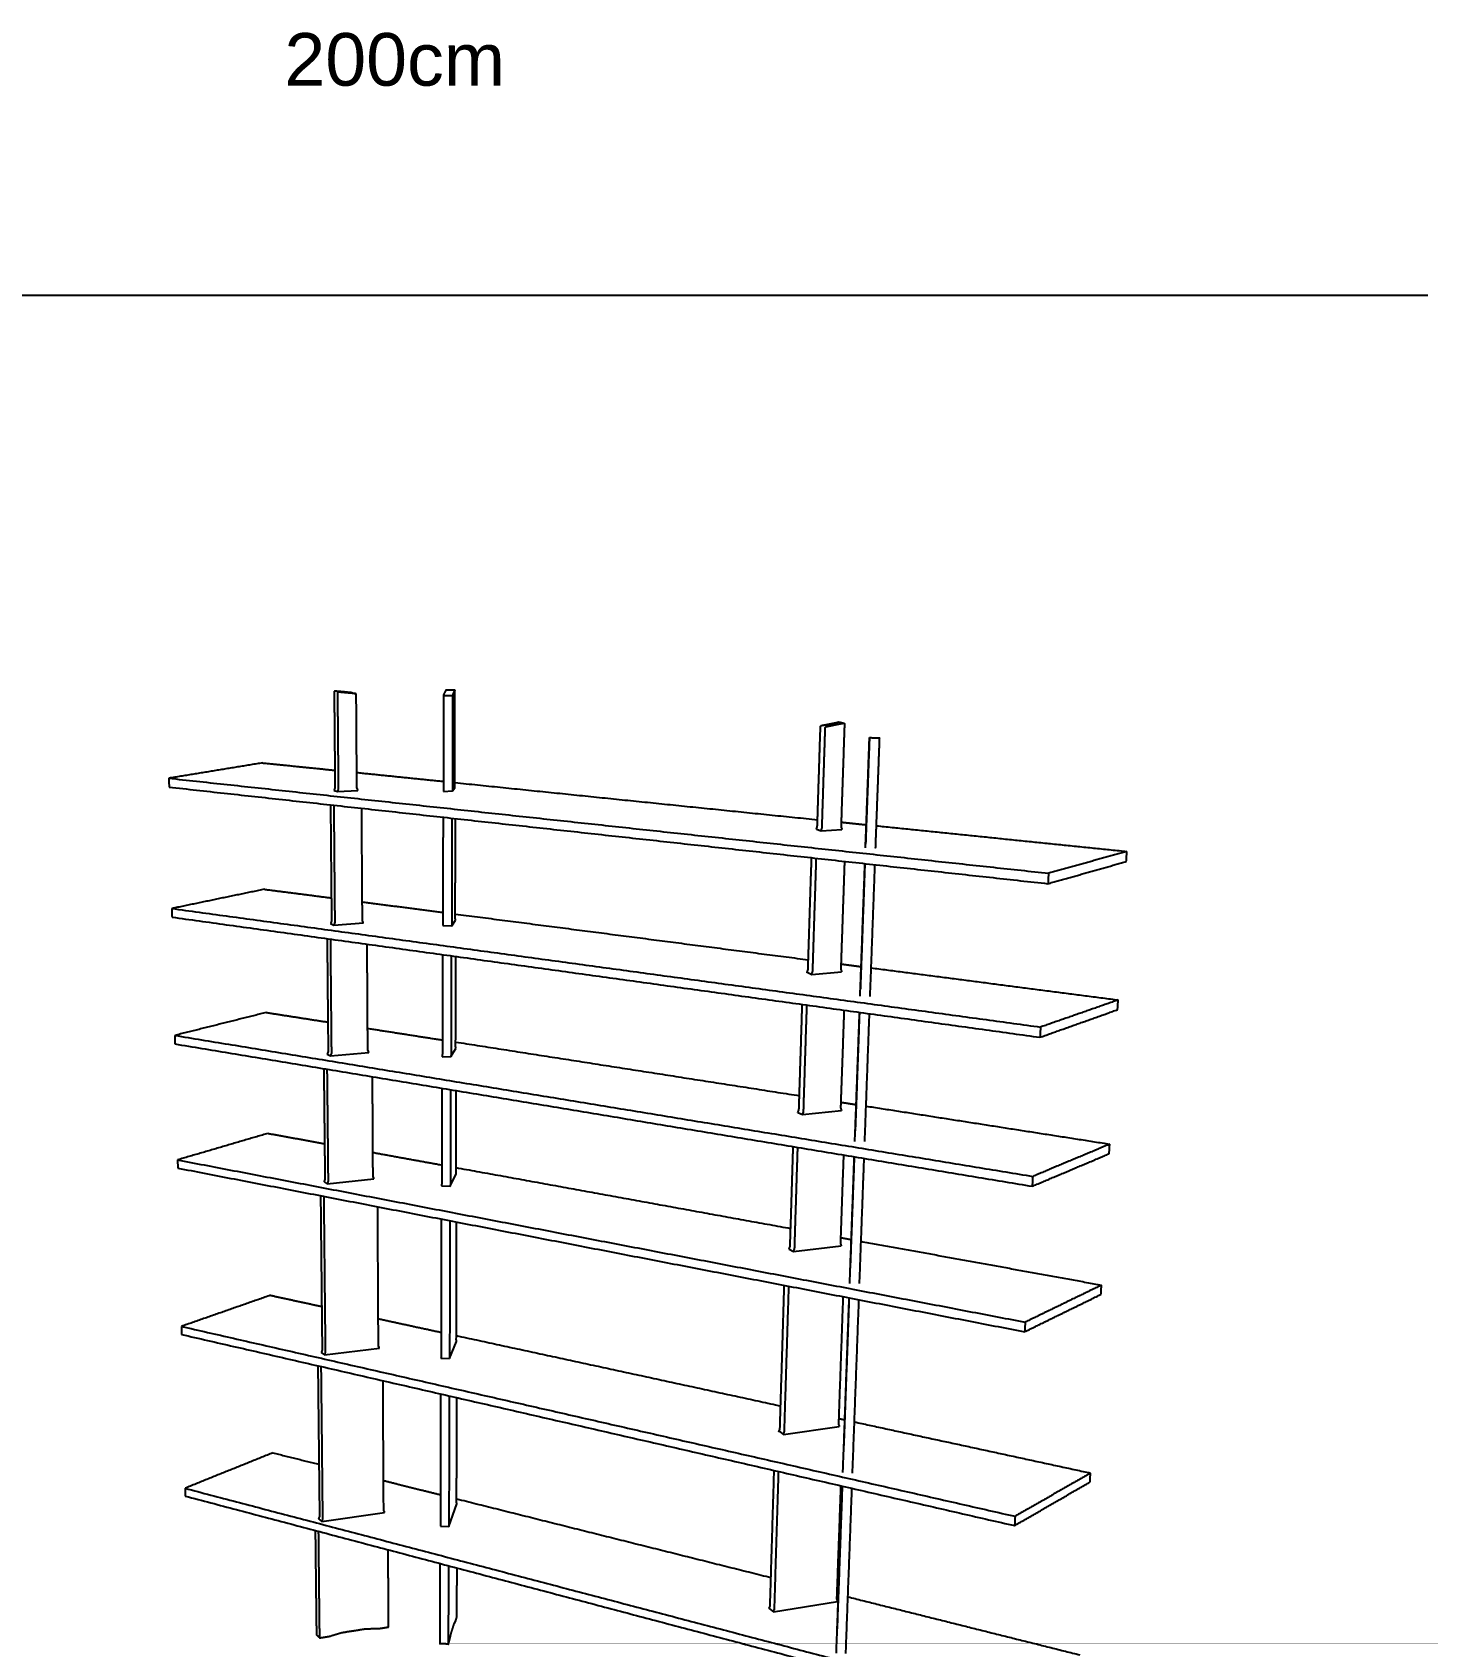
# Model space of a CAD drawing. Header units: millimetres. Extents: x -8049 to 6579, y -3942 to 2675.
# Drawn here: x -3274 to -1418, y -2769 to -622 of the extents above; entities that cross this region are included whole.
import ezdxf

# ---------------------------------------------------------------- set-up
doc = ezdxf.new("R2010")
doc.units = ezdxf.units.MM
doc.header["$MEASUREMENT"] = 0
doc.layers.add('Layer 02', color=1, linetype='Continuous', true_color=0xff0000)

msp = doc.modelspace()

# ---------------------------------------------------------------- linework, layer by layer
at = {"layer": 'Layer 02'}
for points in [[(-7586.1, -971.4), (-1417.9, -971.4)], [(-2726.9, -1503.7), (-2714.9, -1503.9)], [(-2872.6, -1629.9), (-2868.2, -1631.5), (-2841, -1629.9)], [(-2727.1, -1631.4), (-2715.2, -1630.7), (-2711.8, -1626.7)], [(-2231.1, -1681.6), (-2224.9, -1683.9), (-2197.2, -1682)], [(-2728, -1809.8), (-2716.2, -1810), (-2711.3, -1802.7)], [(-2877.2, -1807.2), (-2872.9, -1809.1), (-2833.7, -1806.2)], [(-2243.3, -1871.6), (-2237.3, -1874.7), (-2197.5, -1871.3)], [(-2728.8, -1984.6), (-2717.1, -1984.1), (-2710.8, -1973.4)], [(-2881.6, -1980.8), (-2877.4, -1983), (-2826.5, -1978.5)], [(-2255.6, -2058.5), (-2249.5, -2061.1), (-2197.8, -2055.9)], [(-2886, -2150.6), (-2881.8, -2153.3), (-2819.6, -2146.8)], [(-2729.6, -2156.1), (-2718, -2156.4), (-2710.3, -2140)], [(-2267.3, -2240.3), (-2261.3, -2243.3), (-2198.1, -2235.8)], [(-2889.6, -2377.9), (-2885.5, -2381)], [(-2885.5, -2381), (-2812.4, -2372)], [(-2719, -2385.8), (-2709.9, -2362.9)], [(-2730.4, -2385.4), (-2719, -2385.8)], [(-2280.6, -2482.2), (-2274.9, -2486.6), (-2200.6, -2476.1)], [(-2893.2, -2598.8), (-2889.1, -2602.3), (-2805.5, -2590.3)], [(-2731.2, -2608.6), (-2720, -2609.1), (-2709.5, -2578.8)], [(-2293.9, -2718.4), (-2288.1, -2722.5), (-2203.1, -2708.7)]]:
    msp.add_lwpolyline(points, dxfattribs=at)
for points, weights, knots in [([(-2871.1, -1498, -11.6), (-2871.7, -1497.9, -11.6), (-2872.1, -1498.3, -11.6), (-2872.5, -1498.8, -11.6), (-2872.5, -1499.4, -11.6)], [6866.27439521, 6253.94337423, 6865.82293597, 6344.3597411, 6865.82293597], [-7021.329761, -7021.329761, -7021.329761, -7019.628123, -7019.628123, -7018.158909, -7018.158909, -7018.158909]), ([(-2866.7, -1499.2, -11.6), (-2867.3, -1499.1, -11.6), (-2867.7, -1499.6, -11.6), (-2868.1, -1500, -11.6), (-2868.1, -1500.6, -11.6)], [6850.44963509, 6239.5290783, 6849.99817585, 6330.2387519, 6849.99817585], [-7021.329761, -7021.329761, -7021.329761, -7019.628123, -7019.628123, -7018.155535, -7018.155535, -7018.155535]), ([(-2711.8, -1497.6, -11.6), (-2711.8, -1497, -11.6), (-2711.8, -1496.7, -11.6), (-2711.9, -1496.3, -11.6), (-2711.9, -1496.5, -11.6)], [6887.89115991, 6273.72927506, 6886.80259156, 6272.23158657, 6885.16276151], [-3122.036378, -3122.036378, -3122.036378, -3120.33474, -3120.33474, -3118.633102, -3118.633102, -3118.633102]), ([(-2195.1, -1540.5, -11.6), (-2194.5, -1540.4, -11.6), (-2194.1, -1540.8, -11.6), (-2193.6, -1541.2, -11.6), (-2193.7, -1541.8, -11.6)], [1, 0.877903387247, 1, 0.910931500352, 1.00010961571], [0, 0, 0, 1.37577, 1.37577, 3.077408, 3.077408, 3.077408]), ([(-2160.5, -1561.5, -11.6), (-2160.4, -1560.9, -11.6), (-2160.4, -1560.3, -11.6), (-2160.4, -1560.1, -11.6), (-2160.4, -1559.8, -11.6)], [6156.49982056, 5607.52699933, 6156.70411732, 6156.52526061, 6156.70411732], [-3122.036378, -3122.036378, -3122.036378, -3120.33474, -3120.33474, -3119.686092, -3119.686092, -3119.686092]), ([(-2146.9, -1561.7, -11.6), (-2146.9, -1561.1, -11.6), (-2146.9, -1560.5, -11.6), (-2146.8, -1560.3, -11.6), (-2146.8, -1560, -11.6)], [1, 0.999996994623, 1, 0.99986069623, 1], [0, 0, 0, 1.530257, 1.530257, 2.179082, 2.179082, 2.179082])]:
    msp.add_rational_spline(points, weights, degree=2, knots=knots, dxfattribs=at)
for points in [[(-2872.5, -1499.4, -11.6), (-2872, -1562.7, -11.6), (-2871.4, -1626, -11.6)], [(-2848.7, -1500.1, -11.6), (-2859.9, -1499, -11.6), (-2871.1, -1498, -11.6)], [(-2868.1, -1500.6, -11.6), (-2867.6, -1564.1, -11.6), (-2867, -1627.5, -11.6)], [(-2844.2, -1501.3, -11.6), (-2855.5, -1500.3, -11.6), (-2866.7, -1499.2, -11.6)], [(-2848.5, -1500.1, -11.6), (-2846.3, -1500.8, -11.6), (-2844.1, -1501.4, -11.6)], [(-2842.3, -1626.1, -11.6), (-2842.7, -1564.4, -11.6), (-2843.1, -1502.6, -11.6)], [(-2723.9, -1496.3, -11.6), (-2725.3, -1499.3, -11.6), (-2726.8, -1502.2, -11.6)], [(-2723.9, -1496.3, -11.6), (-2717.9, -1496.4, -11.6), (-2711.9, -1496.4, -11.6)], [(-2711.9, -1496.5, -11.6), (-2713.3, -1499.4, -11.6), (-2714.7, -1502.4, -11.6)], [(-2711.9, -1623.9, -11.6), (-2711.9, -1560.8, -11.6), (-2711.8, -1497.6, -11.6)], [(-2726.9, -1503.7, -11.6), (-2726.9, -1565.5, -11.6), (-2726.9, -1627.3, -11.6)], [(-2714.9, -1503.9, -11.6), (-2715, -1565.7, -11.6), (-2715, -1627.5, -11.6)], [(-2229.8, -1677.9, -11.6), (-2227.7, -1611.6, -11.6), (-2225.6, -1545.2, -11.6)], [(-2224.4, -1543.7, -11.6), (-2213, -1541.4, -11.6), (-2201.5, -1539, -11.6)], [(-2218, -1545.2, -11.6), (-2206.5, -1542.8, -11.6), (-2195.1, -1540.5, -11.6)], [(-2201, -1539, -11.6), (-2197.8, -1539.7, -11.6), (-2194.7, -1540.5, -11.6)], [(-2193.7, -1541.8, -11.6), (-2196, -1609.9, -11.6), (-2198.3, -1678, -11.6)], [(-2223.5, -1679.7, -11.6), (-2221.4, -1613.2, -11.6), (-2219.2, -1546.7, -11.6)], [(-2165.6, -1702.1, -11.6), (-2163, -1631.8, -11.6), (-2160.5, -1561.5, -11.6)], [(-2160.5, -1561.4, -11.6), (-2163, -1629.5, -11.6), (-2165.5, -1697.6, -11.6)], [(-2160.4, -1559.8, -11.6), (-2160.4, -1560, -11.6), (-2160.5, -1560.1, -11.6)], [(-2160.4, -1559.8, -11.6), (-2153.6, -1559.9, -11.6), (-2146.8, -1560, -11.6)], [(-2152.1, -1702.3, -11.6), (-2149.5, -1632, -11.6), (-2146.9, -1561.7, -11.6)], [(-2967.8, -1593.4, -11.6), (-3030.1, -1603.6, -11.6), (-3092.4, -1613.8, -11.6)], [(-2967.8, -1593.4, -11.6), (-2919.7, -1598.3, -11.6), (-2871.6, -1603.2, -11.6)], [(-2842.4, -1606.2, -11.6), (-2784.7, -1612.1, -11.6), (-2726.9, -1618, -11.6)], [(-3092.4, -1613.8, -11.6), (-2507.4, -1677, -11.6), (-1922.3, -1740.2, -11.6)], [(-3092.4, -1613.8, -11.6), (-3092.3, -1619.7, -11.6), (-3092.1, -1625.6, -11.6)], [(-3092.1, -1625.6, -11.6), (-2507.6, -1689.8, -11.6), (-1923, -1754.1, -11.6)], [(-2871.6, -1627, -11.6), (-2872, -1628, -11.6), (-2872.5, -1629.1, -11.6)], [(-2867.2, -1628.5, -11.6), (-2867.6, -1629.6, -11.6), (-2868.1, -1630.6, -11.6)], [(-2841.2, -1629, -11.6), (-2841.6, -1628, -11.6), (-2842.1, -1627, -11.6)], [(-2727, -1628.3, -11.6), (-2727, -1629.4, -11.6), (-2727.1, -1630.5, -11.6)], [(-2715.1, -1628.5, -11.6), (-2715.1, -1629.6, -11.6), (-2715.2, -1630.7, -11.6)], [(-2711.9, -1619.6, -11.6), (-2470.7, -1644.3, -11.6), (-2229.5, -1669, -11.6)], [(-2711.8, -1626.7, -11.6), (-2711.9, -1625.8, -11.6), (-2711.9, -1624.8, -11.6)], [(-2877.4, -1649.2, -11.6), (-2876.7, -1726.3, -11.6), (-2876, -1803.4, -11.6)], [(-2873, -1649.7, -11.6), (-2872.4, -1727.5, -11.6), (-2871.7, -1805.3, -11.6)], [(-2834.9, -1802.6, -11.6), (-2835.4, -1728.1, -11.6), (-2835.9, -1653.7, -11.6)], [(-2727.7, -1665.6, -11.6), (-2727.8, -1735.7, -11.6), (-2727.8, -1805.7, -11.6)], [(-2715.8, -1666.9, -11.6), (-2715.9, -1736.5, -11.6), (-2716, -1806, -11.6)], [(-2711.4, -1799.1, -11.6), (-2711.3, -1733.3, -11.6), (-2711.2, -1667.4, -11.6)], [(-2198.1, -1672.2, -11.6), (-2181.4, -1674, -11.6), (-2164.7, -1675.7, -11.6)], [(-2231, -1681.2, -11.6), (-2230.5, -1680.1, -11.6), (-2230.1, -1679, -11.6)], [(-2224.7, -1683, -11.6), (-2224.2, -1681.9, -11.6), (-2223.7, -1680.7, -11.6)], [(-2198.2, -1679, -11.6), (-2197.7, -1680.1, -11.6), (-2197.3, -1681.2, -11.6)], [(-2151.2, -1677, -11.6), (-1984.6, -1694.1, -11.6), (-1818, -1711.2, -11.6)], [(-2165.7, -1705.6, -11.6), (-2165.6, -1704.4, -11.6), (-2165.6, -1703.2, -11.6)], [(-2165.5, -1698.6, -11.6), (-2165.5, -1699.7, -11.6), (-2165.6, -1700.7, -11.6)], [(-2152.2, -1705.9, -11.6), (-2152.2, -1704.7, -11.6), (-2152.2, -1703.4, -11.6)], [(-1818, -1711.2, -11.6), (-1870.2, -1725.7, -11.6), (-1922.3, -1740.2, -11.6)], [(-1818.8, -1724.6, -11.6), (-1818.4, -1717.9, -11.6), (-1818, -1711.2, -11.6)], [(-2242.2, -1868.3, -11.6), (-2239.8, -1793.9, -11.6), (-2237.4, -1719.5, -11.6)], [(-2235.9, -1870.5, -11.6), (-2233.5, -1795.4, -11.6), (-2231.1, -1720.2, -11.6)], [(-2193.7, -1724.3, -11.6), (-2196.1, -1795.9, -11.6), (-2198.6, -1867.4, -11.6)], [(-2172.7, -1899.4, -11.6), (-2169.6, -1813.4, -11.6), (-2166.5, -1727.3, -11.6)], [(-2166.6, -1727.3, -11.6), (-2169.5, -1809.1, -11.6), (-2172.5, -1891, -11.6)], [(-2159.4, -1899.7, -11.6), (-2156.2, -1814.3, -11.6), (-2153.1, -1728.8, -11.6)], [(-1923, -1754.1, -11.6), (-1870.9, -1739.3, -11.6), (-1818.8, -1724.6, -11.6)], [(-1922.3, -1740.2, -11.6), (-1922.7, -1747.1, -11.6), (-1923, -1754.1, -11.6)], [(-2965.3, -1761.5, -11.6), (-3026.9, -1774.3, -11.6), (-3088.4, -1787.1, -11.6)], [(-2965.3, -1761.5, -11.6), (-2920.8, -1767.2, -11.6), (-2876.3, -1773, -11.6)], [(-2835.1, -1778.3, -11.6), (-2781.4, -1785.3, -11.6), (-2727.8, -1792.2, -11.6)], [(-3088.4, -1787.1, -11.6), (-3088.3, -1792.8, -11.6), (-3088.2, -1798.6, -11.6)], [(-3088.4, -1787.1, -11.6), (-2510.7, -1866, -11.6), (-1932.9, -1944.8, -11.6)], [(-3088.2, -1798.6, -11.6), (-2510.9, -1878.5, -11.6), (-1933.7, -1958.4, -11.6)], [(-2833.9, -1805.4, -11.6), (-2834.3, -1804.5, -11.6), (-2834.7, -1803.5, -11.6)], [(-2711.4, -1794.4, -11.6), (-2476.6, -1824.8, -11.6), (-2241.8, -1855.3, -11.6)], [(-2711.3, -1801.9, -11.6), (-2711.3, -1801, -11.6), (-2711.4, -1800.1, -11.6)], [(-2876.2, -1804.3, -11.6), (-2876.6, -1805.4, -11.6), (-2877, -1806.4, -11.6)], [(-2871.8, -1806.2, -11.6), (-2872.3, -1807.3, -11.6), (-2872.7, -1808.3, -11.6)], [(-2727.8, -1806.7, -11.6), (-2727.9, -1807.8, -11.6), (-2727.9, -1808.9, -11.6)], [(-2716, -1807, -11.6), (-2716.1, -1808.1, -11.6), (-2716.1, -1809.2, -11.6)], [(-2881.9, -1827.1, -11.6), (-2881.2, -1902, -11.6), (-2880.5, -1977, -11.6)], [(-2877.6, -1827.7, -11.6), (-2876.9, -1903.5, -11.6), (-2876.2, -1979.2, -11.6)], [(-2827.8, -1974.9, -11.6), (-2828.2, -1904.7, -11.6), (-2828.6, -1834.5, -11.6)], [(-2728.6, -1848.3, -11.6), (-2728.6, -1914.5, -11.6), (-2728.6, -1980.6, -11.6)], [(-2716.8, -1850, -11.6), (-2716.9, -1915.5, -11.6), (-2717, -1980.9, -11.6)], [(-2710.9, -1970.1, -11.6), (-2710.8, -1910.4, -11.6), (-2710.7, -1850.8, -11.6)], [(-2198.4, -1860.9, -11.6), (-2184.9, -1862.6, -11.6), (-2171.5, -1864.4, -11.6)], [(-2158.2, -1866.1, -11.6), (-1993.9, -1887.4, -11.6), (-1829.6, -1908.7, -11.6)], [(-2243.3, -1871.6, -11.6), (-2242.9, -1870.5, -11.6), (-2242.4, -1869.4, -11.6)], [(-2237.1, -1873.8, -11.6), (-2236.7, -1872.7, -11.6), (-2236.2, -1871.6, -11.6)], [(-2198.4, -1868.4, -11.6), (-2198, -1869.4, -11.6), (-2197.6, -1870.5, -11.6)], [(-2172.8, -1902.9, -11.6), (-2172.8, -1901.7, -11.6), (-2172.7, -1900.5, -11.6)], [(-2172.5, -1892, -11.6), (-2172.6, -1893, -11.6), (-2172.6, -1894, -11.6)], [(-2159.5, -1903.2, -11.6), (-2159.5, -1902, -11.6), (-2159.5, -1900.8, -11.6)], [(-1829.6, -1908.7, -11.6), (-1881.3, -1926.8, -11.6), (-1932.9, -1944.8, -11.6)], [(-1830.4, -1921.7, -11.6), (-1830, -1915.2, -11.6), (-1829.6, -1908.7, -11.6)], [(-2962.8, -1925.4, -11.6), (-3023.7, -1940.7, -11.6), (-3084.6, -1955.9, -11.6)], [(-2962.8, -1925.4, -11.6), (-2921.8, -1931.8, -11.6), (-2880.8, -1938.2, -11.6)], [(-2254.2, -2054.4, -11.6), (-2252, -1984.5, -11.6), (-2249.8, -1914.6, -11.6)], [(-2248.1, -2057, -11.6), (-2245.9, -1986.3, -11.6), (-2243.6, -1915.5, -11.6)], [(-2194.3, -1922.3, -11.6), (-2196.6, -1987.2, -11.6), (-2198.9, -2052, -11.6)], [(-2179.7, -2092.4, -11.6), (-2176.6, -2008.8, -11.6), (-2173.6, -1925.1, -11.6)], [(-2173.8, -1925.1, -11.6), (-2176.5, -2002.1, -11.6), (-2179.3, -2079.1, -11.6)], [(-2166.5, -2092.8, -11.6), (-2163.5, -2009.9, -11.6), (-2160.4, -1927, -11.6)], [(-1933.7, -1958.4, -11.6), (-1882, -1940.1, -11.6), (-1830.4, -1921.7, -11.6)], [(-2827.9, -1946.5, -11.6), (-2778.3, -1954.2, -11.6), (-2728.6, -1962, -11.6)], [(-1932.9, -1944.8, -11.6), (-1933.3, -1951.6, -11.6), (-1933.7, -1958.4, -11.6)], [(-3084.6, -1955.9, -11.6), (-3084.4, -1961.6, -11.6), (-3084.3, -1967.2, -11.6)], [(-3084.6, -1955.9, -11.6), (-2513.9, -2049.7, -11.6), (-1943.3, -2143.4, -11.6)], [(-3084.3, -1967.2, -11.6), (-2514.1, -2061.9, -11.6), (-1944, -2156.6, -11.6)], [(-2710.9, -1964.7, -11.6), (-2482.3, -2000.4, -11.6), (-2253.6, -2036.1, -11.6)], [(-2710.8, -1972.7, -11.6), (-2710.8, -1971.8, -11.6), (-2710.9, -1970.9, -11.6)], [(-2880.6, -1977.9, -11.6), (-2881.1, -1978.9, -11.6), (-2881.5, -1979.9, -11.6)], [(-2876.4, -1980.2, -11.6), (-2876.8, -1981.2, -11.6), (-2877.2, -1982.2, -11.6)], [(-2826.7, -1977.7, -11.6), (-2827.1, -1976.8, -11.6), (-2827.6, -1975.8, -11.6)], [(-2728.7, -1981.6, -11.6), (-2728.7, -1982.7, -11.6), (-2728.8, -1983.8, -11.6)], [(-2717, -1981.9, -11.6), (-2717, -1983, -11.6), (-2717.1, -1984.1, -11.6)], [(-2886.3, -2000.1, -11.6), (-2885.6, -2073.5, -11.6), (-2884.8, -2146.9, -11.6)], [(-2882.1, -2000.8, -11.6), (-2881.3, -2075.2, -11.6), (-2880.6, -2149.5, -11.6)], [(-2820.8, -2143.3, -11.6), (-2821.1, -2077.1, -11.6), (-2821.5, -2010.8, -11.6)], [(-2729.4, -2026.1, -11.6), (-2729.4, -2089.1, -11.6), (-2729.5, -2152.1, -11.6)], [(-2717.8, -2028.1, -11.6), (-2717.8, -2090.3, -11.6), (-2717.9, -2152.5, -11.6)], [(-2710.4, -2136.8, -11.6), (-2710.3, -2083, -11.6), (-2710.3, -2029.3, -11.6)], [(-2255.4, -2057.6, -11.6), (-2254.9, -2056.5, -11.6), (-2254.4, -2055.4, -11.6)], [(-2249.3, -2060.2, -11.6), (-2248.8, -2059.2, -11.6), (-2248.3, -2058.1, -11.6)], [(-2198.7, -2053, -11.6), (-2198.3, -2054, -11.6), (-2197.9, -2055, -11.6)], [(-2198.6, -2044.7, -11.6), (-2188.4, -2046.3, -11.6), (-2178.2, -2047.9, -11.6)], [(-2165, -2049.9, -11.6), (-2002.9, -2075.2, -11.6), (-1840.8, -2100.5, -11.6)], [(-2179.4, -2080, -11.6), (-2179.4, -2081, -11.6), (-2179.4, -2081.9, -11.6)], [(-2960.5, -2086.2, -11.6), (-3020.6, -2103.8, -11.6), (-3080.8, -2121.5, -11.6)], [(-2960.5, -2086.2, -11.6), (-2922.9, -2093, -11.6), (-2885.3, -2099.9, -11.6)], [(-2266, -2236.3, -11.6), (-2263.9, -2170, -11.6), (-2261.9, -2103.8, -11.6)], [(-2179.8, -2095.9, -11.6), (-2179.8, -2094.7, -11.6), (-2179.7, -2093.5, -11.6)], [(-2166.7, -2096.3, -11.6), (-2166.6, -2095.1, -11.6), (-2166.6, -2093.9, -11.6)], [(-1840.8, -2100.5, -11.6), (-1892, -2122, -11.6), (-1943.3, -2143.4, -11.6)], [(-1841.6, -2113.3, -11.6), (-1841.2, -2106.9, -11.6), (-1840.8, -2100.5, -11.6)], [(-3080.8, -2121.5, -11.6), (-3080.7, -2127, -11.6), (-3080.5, -2132.4, -11.6)], [(-3080.8, -2121.5, -11.6), (-2517.1, -2229.4, -11.6), (-1953.3, -2337.3, -11.6)], [(-2820.9, -2111.6, -11.6), (-2775.2, -2119.9, -11.6), (-2729.4, -2128.2, -11.6)], [(-2260, -2239.3, -11.6), (-2257.9, -2172.1, -11.6), (-2255.8, -2104.8, -11.6)], [(-2195, -2114.9, -11.6), (-2197.1, -2173.5, -11.6), (-2199.1, -2232.1, -11.6)], [(-2186.5, -2281.3, -11.6), (-2183.5, -2199.3, -11.6), (-2180.6, -2117.3, -11.6)], [(-2180.7, -2117.3, -11.6), (-2183.4, -2189.7, -11.6), (-2186, -2262, -11.6)], [(-2173.5, -2281.7, -11.6), (-2170.5, -2200.6, -11.6), (-2167.5, -2119.5, -11.6)], [(-1944, -2156.6, -11.6), (-1892.8, -2134.9, -11.6), (-1841.6, -2113.3, -11.6)], [(-3080.5, -2132.4, -11.6), (-2517.3, -2241.3, -11.6), (-1954, -2350.1, -11.6)], [(-2819.7, -2146, -11.6), (-2820.1, -2145.1, -11.6), (-2820.6, -2144.2, -11.6)], [(-2710.4, -2131.7, -11.6), (-2487.8, -2172.2, -11.6), (-2265.3, -2212.7, -11.6)], [(-2710.3, -2139.3, -11.6), (-2710.3, -2138.5, -11.6), (-2710.4, -2137.6, -11.6)], [(-1943.3, -2143.4, -11.6), (-1943.6, -2150, -11.6), (-1944, -2156.6, -11.6)], [(-2885, -2147.8, -11.6), (-2885.4, -2148.8, -11.6), (-2885.8, -2149.8, -11.6)], [(-2880.8, -2150.5, -11.6), (-2881.2, -2151.5, -11.6), (-2881.6, -2152.5, -11.6)], [(-2729.5, -2153.1, -11.6), (-2729.5, -2154.2, -11.6), (-2729.6, -2155.2, -11.6)], [(-2717.9, -2153.4, -11.6), (-2718, -2154.5, -11.6), (-2718, -2155.6, -11.6)], [(-2890.6, -2169.1, -11.6), (-2889.6, -2271.7, -11.6), (-2888.5, -2374.3, -11.6)], [(-2886.4, -2170, -11.6), (-2885.4, -2273.7, -11.6), (-2884.3, -2377.4, -11.6)], [(-2813.6, -2368.6, -11.6), (-2814.1, -2276.2, -11.6), (-2814.6, -2183.8, -11.6)], [(-2730.2, -2200.1, -11.6), (-2730.2, -2290.8, -11.6), (-2730.3, -2381.5, -11.6)], [(-2718.7, -2202.4, -11.6), (-2718.8, -2292.2, -11.6), (-2718.9, -2381.9, -11.6)], [(-2710, -2359.8, -11.6), (-2709.9, -2282, -11.6), (-2709.8, -2204.1, -11.6)], [(-2199, -2233.1, -11.6), (-2198.6, -2234, -11.6), (-2198.2, -2235, -11.6)], [(-2198.9, -2224.8, -11.6), (-2191.8, -2226.1, -11.6), (-2184.7, -2227.4, -11.6)], [(-2171.6, -2229.8, -11.6), (-2011.7, -2258.9, -11.6), (-1851.8, -2288, -11.6)], [(-2267.1, -2239.4, -11.6), (-2266.7, -2238.3, -11.6), (-2266.2, -2237.3, -11.6)], [(-2261.1, -2242.5, -11.6), (-2260.7, -2241.4, -11.6), (-2260.2, -2240.3, -11.6)], [(-2186, -2263, -11.6), (-2186.1, -2263.9, -11.6), (-2186.1, -2264.8, -11.6)], [(-2279.5, -2479.1, -11.6), (-2276.6, -2383.7, -11.6), (-2273.7, -2288.4, -11.6)], [(-2273.6, -2482.7, -11.6), (-2270.6, -2386.1, -11.6), (-2267.6, -2289.5, -11.6)], [(-2186.6, -2284.7, -11.6), (-2186.6, -2283.6, -11.6), (-2186.6, -2282.4, -11.6)], [(-2173.6, -2285.2, -11.6), (-2173.6, -2284, -11.6), (-2173.6, -2282.8, -11.6)], [(-1851.8, -2288, -11.6), (-1902.6, -2312.6, -11.6), (-1953.3, -2337.3, -11.6)], [(-1852.5, -2300.4, -11.6), (-1852.2, -2294.2, -11.6), (-1851.8, -2288, -11.6)], [(-2957.2, -2301.6, -11.6), (-3016.5, -2322.3, -11.6), (-3075.7, -2343, -11.6)], [(-2957.2, -2301.6, -11.6), (-2923.2, -2309, -11.6), (-2889.1, -2316.4, -11.6)], [(-2195.7, -2303.4, -11.6), (-2198.7, -2388, -11.6), (-2201.7, -2472.6, -11.6)], [(-2195.6, -2533.2, -11.6), (-2191.5, -2419.1, -11.6), (-2187.4, -2305, -11.6)], [(-2187.6, -2305, -11.6), (-2191.2, -2405.6, -11.6), (-2194.9, -2506.2, -11.6)], [(-2182.8, -2533.7, -11.6), (-2178.6, -2420.6, -11.6), (-2174.4, -2307.5, -11.6)], [(-1954, -2350.1, -11.6), (-1903.3, -2325.3, -11.6), (-1852.5, -2300.4, -11.6)], [(-2813.8, -2332.7, -11.6), (-2772, -2341.8, -11.6), (-2730.3, -2350.8, -11.6)], [(-1953.3, -2337.3, -11.6), (-1953.7, -2343.7, -11.6), (-1954, -2350.1, -11.6)], [(-3075.7, -2343, -11.6), (-3075.6, -2348.3, -11.6), (-3075.5, -2353.7, -11.6)], [(-3075.7, -2343, -11.6), (-2521.2, -2469.3, -11.6), (-1966.8, -2595.6, -11.6)], [(-3075.5, -2353.7, -11.6), (-2521.4, -2480.8, -11.6), (-1967.4, -2608, -11.6)], [(-2710, -2355.2, -11.6), (-2494.3, -2401.9, -11.6), (-2278.6, -2448.7, -11.6)], [(-2709.9, -2362.2, -11.6), (-2709.9, -2361.4, -11.6), (-2710, -2360.7, -11.6)], [(-2888.7, -2375.2, -11.6), (-2889.1, -2376.2, -11.6), (-2889.5, -2377.1, -11.6)], [(-2884.5, -2378.3, -11.6), (-2884.9, -2379.3, -11.6), (-2885.3, -2380.2, -11.6)], [(-2812.6, -2371.2, -11.6), (-2813, -2370.3, -11.6), (-2813.4, -2369.5, -11.6)], [(-2730.3, -2382.5, -11.6), (-2730.3, -2383.5, -11.6), (-2730.4, -2384.6, -11.6)], [(-2718.9, -2382.9, -11.6), (-2718.9, -2383.9, -11.6), (-2719, -2385, -11.6)], [(-2894.2, -2395.3, -11.6), (-2893.1, -2495.3, -11.6), (-2892, -2595.2, -11.6)], [(-2890.1, -2396.2, -11.6), (-2889, -2497.5, -11.6), (-2888, -2598.8, -11.6)], [(-2806.6, -2587.1, -11.6), (-2807.1, -2501.2, -11.6), (-2807.5, -2415.2, -11.6)], [(-2731, -2432.7, -11.6), (-2731, -2518.8, -11.6), (-2731.1, -2604.8, -11.6)], [(-2719.7, -2435.3, -11.6), (-2719.7, -2520.3, -11.6), (-2719.8, -2605.3, -11.6)], [(-2709.6, -2575.9, -11.6), (-2709.5, -2506.8, -11.6), (-2709.4, -2437.7, -11.6)], [(-2201.4, -2465.4, -11.6), (-2197.4, -2466.3, -11.6), (-2193.4, -2467.1, -11.6)], [(-2280.6, -2482.2, -11.6), (-2280.2, -2481.1, -11.6), (-2279.7, -2480.1, -11.6)], [(-2274.7, -2485.8, -11.6), (-2274.3, -2484.7, -11.6), (-2273.8, -2483.7, -11.6)], [(-2201.5, -2473.5, -11.6), (-2201.2, -2474.4, -11.6), (-2200.8, -2475.3, -11.6)], [(-2180.5, -2470, -11.6), (-2023.5, -2504, -11.6), (-1866.4, -2538, -11.6)], [(-2954.1, -2511.1, -11.6), (-3012.5, -2534.7, -11.6), (-3070.8, -2558.3, -11.6)], [(-2954.1, -2511.1, -11.6), (-2923.4, -2518.8, -11.6), (-2892.8, -2526.4, -11.6)], [(-2194.9, -2507.1, -11.6), (-2194.9, -2507.9, -11.6), (-2195, -2508.8, -11.6)], [(-2806.8, -2548, -11.6), (-2768.9, -2557.5, -11.6), (-2731.1, -2566.9, -11.6)], [(-2292.6, -2714.6, -11.6), (-2289.9, -2624.6, -11.6), (-2287.2, -2534.6, -11.6)], [(-2286.8, -2718.7, -11.6), (-2284, -2627.3, -11.6), (-2281.2, -2536, -11.6)], [(-2204.5, -2777.7, -11.6), (-2200.5, -2666.6, -11.6), (-2196.4, -2555.4, -11.6)], [(-2198.7, -2554.9, -11.6), (-2201.5, -2630.1, -11.6), (-2204.2, -2705.3, -11.6)], [(-2196.7, -2555.4, -11.6), (-2200, -2648.6, -11.6), (-2203.4, -2741.9, -11.6)], [(-2195.8, -2536.6, -11.6), (-2195.7, -2535.4, -11.6), (-2195.7, -2534.3, -11.6)], [(-2183, -2537.1, -11.6), (-2182.9, -2535.9, -11.6), (-2182.9, -2534.8, -11.6)], [(-1967.4, -2608, -11.6), (-1917.3, -2579, -11.6), (-1867.1, -2550, -11.6)], [(-1866.4, -2538, -11.6), (-1916.6, -2566.8, -11.6), (-1966.8, -2595.6, -11.6)], [(-1867.1, -2550, -11.6), (-1866.8, -2544, -11.6), (-1866.4, -2538, -11.6)], [(-3070.8, -2558.3, -11.6), (-3070.7, -2563.4, -11.6), (-3070.6, -2568.6, -11.6)], [(-3070.8, -2558.3, -11.6), (-2525.3, -2701.7, -11.6), (-1979.7, -2845.2, -11.6)], [(-3070.6, -2568.6, -11.6), (-2525.5, -2712.9, -11.6), (-1980.4, -2857.2, -11.6)], [(-2709.6, -2572.3, -11.6), (-2500.5, -2624.7, -11.6), (-2291.5, -2677, -11.6)], [(-2709.5, -2578.2, -11.6), (-2709.6, -2577.4, -11.6), (-2709.6, -2576.7, -11.6)], [(-2191.9, -2778.2, -11.6), (-2187.8, -2668.3, -11.6), (-2183.7, -2558.3, -11.6)], [(-2892.2, -2596.1, -11.6), (-2892.6, -2597.1, -11.6), (-2893, -2598, -11.6)], [(-2805.6, -2589.6, -11.6), (-2806, -2588.8, -11.6), (-2806.5, -2588, -11.6)], [(-1966.8, -2595.6, -11.6), (-1967.1, -2601.8, -11.6), (-1967.4, -2608, -11.6)], [(-2897.7, -2614.4, -11.6), (-2896.9, -2683.6, -11.6), (-2896.1, -2752.9, -11.6)], [(-2893.6, -2615.5, -11.6), (-2892.9, -2686.1, -11.6), (-2892.1, -2756.7, -11.6)], [(-2888.1, -2599.7, -11.6), (-2888.5, -2600.6, -11.6), (-2888.9, -2601.6, -11.6)], [(-2731.1, -2605.7, -11.6), (-2731.1, -2606.8, -11.6), (-2731.2, -2607.8, -11.6)], [(-2719.8, -2606.2, -11.6), (-2719.9, -2607.2, -11.6), (-2719.9, -2608.3, -11.6)], [(-2800.2, -2742.3, -11.6), (-2800.4, -2691.2, -11.6), (-2800.6, -2640.1, -11.6)], [(-2731.8, -2658.3, -11.6), (-2731.8, -2711.5, -11.6), (-2731.8, -2764.7, -11.6)], [(-2720.6, -2661.3, -11.6), (-2720.6, -2713.2, -11.6), (-2720.7, -2765.2, -11.6)], [(-2709.2, -2728.8, -11.6), (-2709.1, -2696.5, -11.6), (-2709.1, -2664.3, -11.6)], [(-2204, -2698.9, -11.6), (-2202.9, -2699.2, -11.6), (-2201.9, -2699.5, -11.6)], [(-2189.1, -2702.7, -11.6), (-2034.8, -2741.3, -11.6), (-1880.6, -2779.9, -11.6)], [(-2293.7, -2717.6, -11.6), (-2293.2, -2716.6, -11.6), (-2292.8, -2715.5, -11.6)], [(-2287.9, -2721.7, -11.6), (-2287.5, -2720.6, -11.6), (-2287, -2719.6, -11.6)], [(-2204, -2706.1, -11.6), (-2203.7, -2707, -11.6), (-2203.3, -2707.9, -11.6)], [(-2862, -2750.1, -11.6), (-2846, -2747.6, -11.6), (-2830, -2745.1, -11.6)], [(-2829.3, -2745.1, -11.6), (-2821.4, -2745, -11.6), (-2813.5, -2744.9, -11.6)], [(-2812.8, -2744.9, -11.6), (-2806.8, -2743.9, -11.6), (-2800.8, -2743, -11.6)], [(-2716.9, -2751.3, -11.6), (-2714.9, -2745, -11.6), (-2712.9, -2738.6, -11.6)], [(-2712.8, -2738.4, -11.6), (-2711.8, -2736.5, -11.6), (-2710.8, -2734.5, -11.6)], [(-2710.7, -2734.3, -11.6), (-2710, -2732, -11.6), (-2709.3, -2729.6, -11.6)], [(-2203.5, -2742.8, -11.6), (-2203.5, -2743.5, -11.6), (-2203.5, -2744.3, -11.6)], [(-2891.9, -2757.1, -11.6), (-2894, -2755.2, -11.6), (-2896, -2753.2, -11.6)], [(-2891.4, -2757.2, -11.6), (-2885.4, -2756.3, -11.6), (-2879.3, -2755.3, -11.6)], [(-2878.6, -2755.1, -11.6), (-2870.6, -2752.7, -11.6), (-2862.7, -2750.3, -11.6)], [(-2720.6, -2765.6, -11.6), (-2726.2, -2765.3, -11.6), (-2731.8, -2765, -11.6)], [(-2720.6, -2765.5, -11.6), (-2719.8, -2763.1, -11.6), (-2719.1, -2760.6, -11.6)], [(-2719, -2760.3, -11.6), (-2718, -2756, -11.6), (-2717, -2751.6, -11.6)]]:
    msp.add_open_spline(points, degree=2, dxfattribs=at)
for points, weights in [([(-2848.5, -1500.1, -11.6), (-2848.6, -1500.1, -11.6), (-2848.7, -1500.1, -11.6)], [1, 0.996118960309, 1]), ([(-2843.1, -1502.6, -11.6), (-2843.1, -1501.5, -11.6), (-2844.2, -1501.3, -11.6)], [6866.57798264, 5162.0480221, 6865.34276756]), ([(-2726.8, -1502.2, -11.6), (-2726.9, -1502.5, -11.6), (-2726.9, -1503.7, -11.6)], [6854.46304429, 5152.13750281, 6853.39595842]), ([(-2723.9, -1496.3, -11.6), (-2723.9, -1496.3, -11.6), (-2723.9, -1496.3, -11.6)], [6636.83656394, 6711.7311587, 6887.22940967]), ([(-2714.7, -1502.4, -11.6), (-2714.9, -1502.7, -11.6), (-2714.9, -1503.9, -11.6)], [6852.39639613, 5150.58375385, 6851.32931026]), ([(-2225.6, -1545.2, -11.6), (-2225.5, -1543.9, -11.6), (-2224.4, -1543.7, -11.6)], [6367.08325484, 4786.51752278, 6367.15234993]), ([(-2219.2, -1546.7, -11.6), (-2219.1, -1545.4, -11.6), (-2218, -1545.2, -11.6)], [6351.25849472, 4774.62013981, 6351.32758981]), ([(-2201.5, -1539, -11.6), (-2201.3, -1539, -11.6), (-2201, -1539, -11.6)], [1, 0.977732542279, 1]), ([(-2160.5, -1560.1, -11.6), (-2160.5, -1560.7, -11.6), (-2160.5, -1561.4, -11.6)], [1, 0.999988740346, 1]), ([(-2872.5, -1629.1, -11.6), (-2872.6, -1629.5, -11.6), (-2872.6, -1629.9, -11.6)], [1, 0.980547451177, 1]), ([(-2871.4, -1626, -11.6), (-2871.4, -1626.5, -11.6), (-2871.6, -1627, -11.6)], [1, 0.980554948461, 1]), ([(-2868.1, -1630.6, -11.6), (-2868.2, -1631, -11.6), (-2868.2, -1631.5, -11.6)], [1, 0.980564238898, 1]), ([(-2867, -1627.5, -11.6), (-2867, -1628, -11.6), (-2867.2, -1628.5, -11.6)], [1, 0.980571747501, 1]), ([(-2842.1, -1627, -11.6), (-2842.3, -1626.6, -11.6), (-2842.3, -1626.1, -11.6)], [1, 0.979077486721, 1]), ([(-2841, -1629.9, -11.6), (-2841, -1629.4, -11.6), (-2841.2, -1629, -11.6)], [1, 0.979069050497, 1]), ([(-2727.1, -1630.5, -11.6), (-2727.1, -1631, -11.6), (-2727.1, -1631.4, -11.6)], [1, 0.999680395377, 1]), ([(-2726.9, -1627.3, -11.6), (-2726.9, -1627.8, -11.6), (-2727, -1628.3, -11.6)], [1, 0.999680509764, 1]), ([(-2715.2, -1630.7, -11.6), (-2715.2, -1630.9, -11.6), (-2715.2, -1631.1, -11.6)], [1, 0.999945618759, 1]), ([(-2715, -1627.5, -11.6), (-2715, -1628, -11.6), (-2715.1, -1628.5, -11.6)], [1, 0.999694136712, 1]), ([(-2711.9, -1624.8, -11.6), (-2711.9, -1624.4, -11.6), (-2711.9, -1623.9, -11.6)], [1, 0.999614772518, 1]), ([(-2711.8, -1627.6, -11.6), (-2711.8, -1627.1, -11.6), (-2711.8, -1626.7, -11.6)], [1, 0.999614631654, 1]), ([(-2231.1, -1681.6, -11.6), (-2231.1, -1681.4, -11.6), (-2231, -1681.2, -11.6)], [1, 0.997201693104, 1]), ([(-2230.1, -1679, -11.6), (-2229.9, -1678.4, -11.6), (-2229.8, -1677.9, -11.6)], [1, 0.983098643283, 1]), ([(-2224.9, -1683.9, -11.6), (-2224.9, -1683.4, -11.6), (-2224.7, -1683, -11.6)], [1, 0.983115021362, 1]), ([(-2223.7, -1680.7, -11.6), (-2223.5, -1680.2, -11.6), (-2223.5, -1679.7, -11.6)], [1, 0.983122100724, 1]), ([(-2198.3, -1678, -11.6), (-2198.3, -1678.5, -11.6), (-2198.2, -1679, -11.6)], [1, 0.980540604944, 1]), ([(-2197.3, -1681.2, -11.6), (-2197.2, -1681.6, -11.6), (-2197.2, -1682, -11.6)], [1, 0.980532354913, 1]), ([(-2165.7, -1706.6, -11.6), (-2165.7, -1706.1, -11.6), (-2165.7, -1705.6, -11.6)], [6211.62247154, 6067.82176051, 6211.51422482]), ([(-2165.6, -1700.7, -11.6), (-2165.6, -1701.1, -11.6), (-2165.6, -1701.6, -11.6)], [6252.74413063, 6108.60682374, 6253.37279837]), ([(-2165.6, -1703.2, -11.6), (-2165.6, -1702.6, -11.6), (-2165.6, -1702.1, -11.6)], [6211.94897432, 6068.4259555, 6211.82268648]), ([(-2152.3, -1706.8, -11.6), (-2152.3, -1706.3, -11.6), (-2152.2, -1705.9, -11.6)], [6209.55582338, 6065.80289306, 6209.44757666]), ([(-2152.2, -1703.4, -11.6), (-2152.1, -1702.9, -11.6), (-2152.1, -1702.3, -11.6)], [6209.88232616, 6066.40708804, 6209.75603832]), ([(-2876, -1803.4, -11.6), (-2876, -1803.9, -11.6), (-2876.2, -1804.3, -11.6)], [1, 0.98036650022, 1]), ([(-2834.7, -1803.5, -11.6), (-2834.9, -1803, -11.6), (-2834.9, -1802.6, -11.6)], [1, 0.978386463727, 1]), ([(-2711.4, -1800.1, -11.6), (-2711.4, -1799.6, -11.6), (-2711.4, -1799.1, -11.6)], [1, 0.999593131701, 1]), ([(-2711.3, -1802.7, -11.6), (-2711.3, -1802.3, -11.6), (-2711.3, -1801.9, -11.6)], [1, 0.999592988398, 1]), ([(-2877, -1806.4, -11.6), (-2877.2, -1806.8, -11.6), (-2877.2, -1807.2, -11.6)], [1, 0.980358972674, 1]), ([(-2872.7, -1808.3, -11.6), (-2872.9, -1808.7, -11.6), (-2872.9, -1809.1, -11.6)], [1, 0.980375515744, 1]), ([(-2871.7, -1805.3, -11.6), (-2871.7, -1805.8, -11.6), (-2871.8, -1806.2, -11.6)], [1, 0.980383054714, 1]), ([(-2833.7, -1806.2, -11.6), (-2833.7, -1805.8, -11.6), (-2833.9, -1805.4, -11.6)], [1, 0.978377892613, 1]), ([(-2727.9, -1808.9, -11.6), (-2728, -1809.3, -11.6), (-2728, -1809.8, -11.6)], [1, 0.999682657895, 1]), ([(-2727.8, -1805.7, -11.6), (-2727.8, -1806.2, -11.6), (-2727.8, -1806.7, -11.6)], [1, 0.99968277121, 1]), ([(-2716.1, -1809.2, -11.6), (-2716.2, -1809.6, -11.6), (-2716.2, -1810, -11.6)], [1, 0.999696193846, 1]), ([(-2716, -1806, -11.6), (-2716, -1806.5, -11.6), (-2716, -1807, -11.6)], [1, 0.999696302361, 1]), ([(-2198.6, -1867.4, -11.6), (-2198.6, -1867.9, -11.6), (-2198.4, -1868.4, -11.6)], [1, 0.979832777779, 1]), ([(-2243.5, -1872.5, -11.6), (-2243.5, -1872, -11.6), (-2243.3, -1871.6, -11.6)], [1, 0.982916390914, 1]), ([(-2242.4, -1869.4, -11.6), (-2242.2, -1868.9, -11.6), (-2242.2, -1868.3, -11.6)], [1, 0.982923492017, 1]), ([(-2237.3, -1874.7, -11.6), (-2237.3, -1874.2, -11.6), (-2237.1, -1873.8, -11.6)], [1, 0.982939676131, 1]), ([(-2236.2, -1871.6, -11.6), (-2236, -1871.1, -11.6), (-2235.9, -1870.5, -11.6)], [1, 0.982946785651, 1]), ([(-2197.6, -1870.5, -11.6), (-2197.5, -1870.9, -11.6), (-2197.5, -1871.3, -11.6)], [1, 0.979824384661, 1]), ([(-2172.9, -1903.9, -11.6), (-2172.8, -1903.4, -11.6), (-2172.8, -1902.9, -11.6)], [6280.93738146, 6135.53411629, 6280.82913474]), ([(-2172.7, -1900.5, -11.6), (-2172.7, -1900, -11.6), (-2172.7, -1899.4, -11.6)], [6281.26388424, 6136.13831127, 6281.1375964]), ([(-2172.6, -1894, -11.6), (-2172.6, -1894.4, -11.6), (-2172.6, -1894.8, -11.6)], [6341.03646184, 6194.85784463, 6341.66512957]), ([(-2172.5, -1891, -11.6), (-2172.5, -1891.5, -11.6), (-2172.5, -1892, -11.6)], [6338.06986026, 6191.75430659, 6338.80330595]), ([(-2159.6, -1904.2, -11.6), (-2159.6, -1903.7, -11.6), (-2159.5, -1903.2, -11.6)], [6278.8707333, 6133.51524884, 6278.76248658]), ([(-2159.5, -1900.8, -11.6), (-2159.4, -1900.3, -11.6), (-2159.4, -1899.7, -11.6)], [6279.19723608, 6134.11944382, 6279.07094824]), ([(-2827.6, -1975.8, -11.6), (-2827.8, -1975.4, -11.6), (-2827.8, -1974.9, -11.6)], [1, 0.977678958292, 1]), ([(-2710.9, -1970.9, -11.6), (-2710.9, -1970.5, -11.6), (-2710.9, -1970.1, -11.6)], [1, 0.999570280643, 1]), ([(-2710.8, -1973.4, -11.6), (-2710.8, -1973.1, -11.6), (-2710.8, -1972.7, -11.6)], [1, 0.999570134973, 1]), ([(-2881.5, -1979.9, -11.6), (-2881.6, -1980.3, -11.6), (-2881.6, -1980.8, -11.6)], [1, 0.980172371601, 1]), ([(-2880.5, -1977, -11.6), (-2880.5, -1977.5, -11.6), (-2880.6, -1977.9, -11.6)], [1, 0.980179928676, 1]), ([(-2877.2, -1982.2, -11.6), (-2877.4, -1982.6, -11.6), (-2877.4, -1983, -11.6)], [1, 0.980188677164, 1]), ([(-2876.2, -1979.2, -11.6), (-2876.2, -1979.7, -11.6), (-2876.4, -1980.2, -11.6)], [1, 0.980196245765, 1]), ([(-2826.5, -1978.5, -11.6), (-2826.5, -1978.1, -11.6), (-2826.7, -1977.7, -11.6)], [1, 0.977670251461, 1]), ([(-2728.8, -1983.8, -11.6), (-2728.8, -1984.2, -11.6), (-2728.8, -1984.6, -11.6)], [1, 0.999684888572, 1]), ([(-2728.6, -1980.6, -11.6), (-2728.6, -1981.1, -11.6), (-2728.7, -1981.6, -11.6)], [1, 0.999685000832, 1]), ([(-2717.1, -1984.1, -11.6), (-2717.1, -1984.2, -11.6), (-2717.1, -1984.3, -11.6)], [1, 0.999971030517, 1]), ([(-2717, -1980.9, -11.6), (-2717, -1981.4, -11.6), (-2717, -1981.9, -11.6)], [1, 0.999698437524, 1]), ([(-2255.6, -2058.5, -11.6), (-2255.6, -2058, -11.6), (-2255.4, -2057.6, -11.6)], [1, 0.98274310921, 1]), ([(-2254.4, -2055.4, -11.6), (-2254.2, -2054.9, -11.6), (-2254.2, -2054.4, -11.6)], [1, 0.982750239575, 1]), ([(-2249.5, -2061.1, -11.6), (-2249.4, -2060.7, -11.6), (-2249.3, -2060.2, -11.6)], [1, 0.98276623742, 1]), ([(-2248.3, -2058.1, -11.6), (-2248.1, -2057.6, -11.6), (-2248.1, -2057, -11.6)], [1, 0.982773376296, 1]), ([(-2198.9, -2052, -11.6), (-2198.9, -2052.6, -11.6), (-2198.7, -2053, -11.6)], [1, 0.979105948068, 1]), ([(-2197.9, -2055, -11.6), (-2197.8, -2055.4, -11.6), (-2197.8, -2055.9, -11.6)], [1, 0.979097410928, 1]), ([(-2179.4, -2081.9, -11.6), (-2179.5, -2082.3, -11.6), (-2179.5, -2082.8, -11.6)], [6429.32879305, 6281.10886551, 6429.95746078]), ([(-2179.3, -2079.1, -11.6), (-2179.4, -2079.6, -11.6), (-2179.4, -2080, -11.6)], [6426.36219146, 6278.00532748, 6427.09563715]), ([(-2179.8, -2096.8, -11.6), (-2179.8, -2096.4, -11.6), (-2179.8, -2095.9, -11.6)], [6350.25229138, 6203.24647207, 6350.14404466]), ([(-2179.7, -2093.5, -11.6), (-2179.7, -2093, -11.6), (-2179.7, -2092.4, -11.6)], [6350.57879416, 6203.85066705, 6350.45250632]), ([(-2166.7, -2097.2, -11.6), (-2166.7, -2096.8, -11.6), (-2166.7, -2096.3, -11.6)], [6348.18564322, 6201.22760461, 6348.0773965]), ([(-2166.6, -2093.9, -11.6), (-2166.6, -2093.3, -11.6), (-2166.5, -2092.8, -11.6)], [6348.512146, 6201.8317996, 6348.38585816]), ([(-2884.8, -2146.9, -11.6), (-2884.8, -2147.4, -11.6), (-2885, -2147.8, -11.6)], [1, 0.979995230782, 1]), ([(-2820.6, -2144.2, -11.6), (-2820.8, -2143.8, -11.6), (-2820.8, -2143.3, -11.6)], [1, 0.976954700637, 1]), ([(-2819.6, -2146.8, -11.6), (-2819.6, -2146.4, -11.6), (-2819.7, -2146, -11.6)], [1, 0.976945857261, 1]), ([(-2710.4, -2137.6, -11.6), (-2710.4, -2137.2, -11.6), (-2710.4, -2136.8, -11.6)], [1, 0.99954614524, 1]), ([(-2710.3, -2140, -11.6), (-2710.3, -2139.7, -11.6), (-2710.3, -2139.3, -11.6)], [1, 0.999545997288, 1]), ([(-2885.8, -2149.8, -11.6), (-2886, -2150.2, -11.6), (-2886, -2150.6, -11.6)], [1, 0.979987644895, 1]), ([(-2881.6, -2152.5, -11.6), (-2881.8, -2152.9, -11.6), (-2881.8, -2153.3, -11.6)], [1, 0.980003720067, 1]), ([(-2880.6, -2149.5, -11.6), (-2880.6, -2150, -11.6), (-2880.8, -2150.5, -11.6)], [1, 0.980011317577, 1]), ([(-2729.6, -2155.2, -11.6), (-2729.6, -2155.6, -11.6), (-2729.6, -2156.1, -11.6)], [1, 0.999687088222, 1]), ([(-2729.5, -2152.1, -11.6), (-2729.5, -2152.6, -11.6), (-2729.5, -2153.1, -11.6)], [1, 0.999687199442, 1]), ([(-2718, -2155.6, -11.6), (-2718, -2156, -11.6), (-2718, -2156.4, -11.6)], [1, 0.999700436474, 1]), ([(-2717.9, -2152.5, -11.6), (-2717.9, -2153, -11.6), (-2717.9, -2153.4, -11.6)], [1, 0.999700542981, 1]), ([(-2199.1, -2232.1, -11.6), (-2199.1, -2232.6, -11.6), (-2199, -2233.1, -11.6)], [1, 0.978359745553, 1]), ([(-2267.3, -2240.3, -11.6), (-2267.3, -2239.8, -11.6), (-2267.1, -2239.4, -11.6)], [1, 0.982571723068, 1]), ([(-2266.2, -2237.3, -11.6), (-2266, -2236.8, -11.6), (-2266, -2236.3, -11.6)], [1, 0.982578881912, 1]), ([(-2261.3, -2243.3, -11.6), (-2261.3, -2242.9, -11.6), (-2261.1, -2242.5, -11.6)], [1, 0.982594701133, 1]), ([(-2260.2, -2240.3, -11.6), (-2260, -2239.8, -11.6), (-2260, -2239.3, -11.6)], [1, 0.982601868578, 1]), ([(-2198.2, -2235, -11.6), (-2198, -2235.4, -11.6), (-2198.1, -2235.8, -11.6)], [1, 0.978351063457, 1]), ([(-2186.1, -2264.8, -11.6), (-2186.1, -2265.1, -11.6), (-2186.1, -2265.6, -11.6)], [6517.62112425, 6367.3598864, 6518.24979198]), ([(-2186, -2262, -11.6), (-2186, -2262.6, -11.6), (-2186, -2263, -11.6)], [6514.65452267, 6364.25634836, 6515.38796836]), ([(-2186.7, -2285.7, -11.6), (-2186.7, -2285.2, -11.6), (-2186.6, -2284.7, -11.6)], [6419.5672013, 6270.95882784, 6419.45895458]), ([(-2186.6, -2282.4, -11.6), (-2186.5, -2281.8, -11.6), (-2186.5, -2281.3, -11.6)], [6419.89370408, 6271.56302283, 6419.76741624]), ([(-2173.7, -2286.1, -11.6), (-2173.7, -2285.6, -11.6), (-2173.6, -2285.2, -11.6)], [6417.50055314, 6268.93996039, 6417.39230642]), ([(-2173.6, -2282.8, -11.6), (-2173.5, -2282.2, -11.6), (-2173.5, -2281.7, -11.6)], [6417.82705592, 6269.54415538, 6417.70076808]), ([(-2710, -2360.7, -11.6), (-2710, -2360.2, -11.6), (-2710, -2359.8, -11.6)], [1, 0.999510130247, 1]), ([(-2889.5, -2377.1, -11.6), (-2889.6, -2377.5, -11.6), (-2889.6, -2377.9, -11.6)], [1, 0.979747349685, 1]), ([(-2888.5, -2374.3, -11.6), (-2888.5, -2374.8, -11.6), (-2888.7, -2375.2, -11.6)], [1, 0.979754968724, 1]), ([(-2885.3, -2380.2, -11.6), (-2885.5, -2380.6, -11.6), (-2885.5, -2381, -11.6)], [1, 0.979763138166, 1]), ([(-2884.3, -2377.4, -11.6), (-2884.3, -2377.8, -11.6), (-2884.5, -2378.3, -11.6)], [1, 0.979770768933, 1]), ([(-2813.4, -2369.5, -11.6), (-2813.6, -2369.1, -11.6), (-2813.6, -2368.6, -11.6)], [1, 0.975925015594, 1]), ([(-2812.4, -2372, -11.6), (-2812.4, -2371.6, -11.6), (-2812.6, -2371.2, -11.6)], [1, 0.975915978093, 1]), ([(-2730.3, -2381.5, -11.6), (-2730.3, -2382, -11.6), (-2730.3, -2382.5, -11.6)], [1, 0.999690489579, 1]), ([(-2718.9, -2381.9, -11.6), (-2718.9, -2382.4, -11.6), (-2718.9, -2382.9, -11.6)], [1, 0.999703693703, 1]), ([(-2709.9, -2362.9, -11.6), (-2709.9, -2362.6, -11.6), (-2709.9, -2362.2, -11.6)], [1, 0.999509979073, 1]), ([(-2730.4, -2384.6, -11.6), (-2730.4, -2385, -11.6), (-2730.4, -2385.4, -11.6)], [1, 0.999690379933, 1]), ([(-2719, -2385, -11.6), (-2719, -2385.4, -11.6), (-2719, -2385.8, -11.6)], [1, 0.999703588703, 1]), ([(-2280.8, -2483, -11.6), (-2280.8, -2482.6, -11.6), (-2280.6, -2482.2, -11.6)], [1, 0.982349316603, 1]), ([(-2279.7, -2480.1, -11.6), (-2279.5, -2479.6, -11.6), (-2279.5, -2479.1, -11.6)], [1, 0.982356507839, 1]), ([(-2274.9, -2486.6, -11.6), (-2274.9, -2486.2, -11.6), (-2274.7, -2485.8, -11.6)], [1, 0.982372113905, 1]), ([(-2273.8, -2483.7, -11.6), (-2273.6, -2483.2, -11.6), (-2273.6, -2482.7, -11.6)], [1, 0.982379313835, 1]), ([(-2201.7, -2472.6, -11.6), (-2201.7, -2473, -11.6), (-2201.5, -2473.5, -11.6)], [1, 0.977294155225, 1]), ([(-2200.8, -2475.3, -11.6), (-2200.6, -2475.7, -11.6), (-2200.6, -2476.1, -11.6)], [1, 0.977285266588, 1]), ([(-2195, -2508.8, -11.6), (-2195, -2509.1, -11.6), (-2195, -2509.6, -11.6)], [6635.31779149, 6482.33541785, 6635.94645922]), ([(-2194.9, -2506.2, -11.6), (-2194.9, -2506.7, -11.6), (-2194.9, -2507.1, -11.6)], [6632.35118991, 6479.23187982, 6633.08463559]), ([(-2195.7, -2534.3, -11.6), (-2195.7, -2533.7, -11.6), (-2195.6, -2533.2, -11.6)], [6518.61295003, 6367.99988918, 6518.48666219]), ([(-2182.9, -2534.8, -11.6), (-2182.9, -2534.2, -11.6), (-2182.8, -2533.7, -11.6)], [6516.54630187, 6365.98102173, 6516.42001403]), ([(-2183, -2538, -11.6), (-2183, -2537.6, -11.6), (-2183, -2537.1, -11.6)], [6516.21979909, 6365.37682674, 6516.11155237]), ([(-2709.6, -2576.7, -11.6), (-2709.6, -2576.3, -11.6), (-2709.6, -2575.9, -11.6)], [1, 0.999471166804, 1]), ([(-2893, -2598, -11.6), (-2893.2, -2598.4, -11.6), (-2893.2, -2598.8, -11.6)], [1, 0.979510862083, 1]), ([(-2892, -2595.2, -11.6), (-2892, -2595.7, -11.6), (-2892.2, -2596.1, -11.6)], [1, 0.979518512905, 1]), ([(-2806.5, -2588, -11.6), (-2806.6, -2587.6, -11.6), (-2806.6, -2587.1, -11.6)], [1, 0.974861344771, 1]), ([(-2805.5, -2590.3, -11.6), (-2805.5, -2590, -11.6), (-2805.6, -2589.6, -11.6)], [1, 0.97485211124, 1]), ([(-2709.5, -2578.8, -11.6), (-2709.5, -2578.5, -11.6), (-2709.5, -2578.2, -11.6)], [1, 0.999471012626, 1]), ([(-2888.9, -2601.6, -11.6), (-2889.1, -2601.9, -11.6), (-2889.1, -2602.3, -11.6)], [1, 0.979526378261, 1]), ([(-2888, -2598.8, -11.6), (-2887.9, -2599.2, -11.6), (-2888.1, -2599.7, -11.6)], [1, 0.979534040907, 1]), ([(-2731.2, -2607.8, -11.6), (-2731.2, -2608.2, -11.6), (-2731.2, -2608.6, -11.6)], [1, 0.999693608108, 1]), ([(-2731.1, -2604.8, -11.6), (-2731.1, -2605.3, -11.6), (-2731.1, -2605.7, -11.6)], [1, 0.999693716214, 1]), ([(-2719.9, -2608.3, -11.6), (-2720, -2608.7, -11.6), (-2720, -2609.1, -11.6)], [1, 0.999706680071, 1]), ([(-2719.8, -2605.3, -11.6), (-2719.8, -2605.7, -11.6), (-2719.8, -2606.2, -11.6)], [1, 0.999706783596, 1]), ([(-2204.2, -2705.3, -11.6), (-2204.2, -2705.7, -11.6), (-2204, -2706.1, -11.6)], [1, 0.976188916638, 1]), ([(-2293.9, -2718.4, -11.6), (-2293.9, -2718, -11.6), (-2293.7, -2717.6, -11.6)], [1, 0.982130755084, 1]), ([(-2292.8, -2715.5, -11.6), (-2292.6, -2715.1, -11.6), (-2292.6, -2714.6, -11.6)], [1, 0.982137977227, 1]), ([(-2288.1, -2722.5, -11.6), (-2288.1, -2722.1, -11.6), (-2287.9, -2721.7, -11.6)], [1, 0.982153385429, 1]), ([(-2287, -2719.6, -11.6), (-2286.8, -2719.2, -11.6), (-2286.8, -2718.7, -11.6)], [1, 0.98216061635, 1]), ([(-2203.3, -2707.9, -11.6), (-2203.1, -2708.3, -11.6), (-2203.1, -2708.7, -11.6)], [1, 0.976179819304, 1]), ([(-2830, -2745.1, -11.6), (-2829.6, -2745.1, -11.6), (-2829.3, -2745.1, -11.6)], [1, 0.997335188786, 1]), ([(-2813.5, -2744.9, -11.6), (-2813.1, -2744.9, -11.6), (-2812.8, -2744.9, -11.6)], [1, 0.997327543335, 1]), ([(-2800.8, -2743, -11.6), (-2800.2, -2742.9, -11.6), (-2800.2, -2742.3, -11.6)], [7474.76700355, 5285.75674975, 7474.89483955]), ([(-2712.9, -2738.6, -11.6), (-2712.8, -2738.5, -11.6), (-2712.8, -2738.4, -11.6)], [1, 0.996988838199, 1]), ([(-2710.8, -2734.5, -11.6), (-2710.8, -2734.4, -11.6), (-2710.7, -2734.3, -11.6)], [1, 0.996975225481, 1]), ([(-2709.3, -2729.6, -11.6), (-2709.2, -2729.4, -11.6), (-2709.2, -2728.8, -11.6)], [7531.25960444, 5326.15955949, 7532.03304103]), ([(-2203.4, -2741.9, -11.6), (-2203.4, -2742.4, -11.6), (-2203.5, -2742.8, -11.6)], [6750.0742686, 6594.2332121, 6750.80771429]), ([(-2203.5, -2744.3, -11.6), (-2203.5, -2744.7, -11.6), (-2203.5, -2745.1, -11.6)], [6753.04087018, 6597.33675013, 6753.66953791]), ([(-2896.1, -2752.9, -11.6), (-2896.1, -2753.1, -11.6), (-2896, -2753.2, -11.6)], [1, 0.919000584041, 1]), ([(-2892.1, -2756.7, -11.6), (-2892.1, -2757.3, -11.6), (-2891.4, -2757.2, -11.6)], [7414.89421936, 5243.32990435, 7415.61014208]), ([(-2879.3, -2755.3, -11.6), (-2878.9, -2755.2, -11.6), (-2878.6, -2755.1, -11.6)], [1, 0.997572505859, 1]), ([(-2862.7, -2750.3, -11.6), (-2862.3, -2750.2, -11.6), (-2862, -2750.1, -11.6)], [1, 0.997565234939, 1]), ([(-2731.8, -2764.7, -11.6), (-2731.8, -2765, -11.6), (-2731.8, -2765, -11.6)], [7382.28031891, 5829.89369822, 6507.5253388]), ([(-2720.7, -2765.2, -11.6), (-2720.7, -2765.8, -11.6), (-2720.6, -2765.5, -11.6)], [7380.21367075, 5218.80705324, 7381.57519405]), ([(-2719.1, -2760.6, -11.6), (-2719, -2760.5, -11.6), (-2719, -2760.3, -11.6)], [1, 0.999248643784, 1]), ([(-2717, -2751.6, -11.6), (-2716.9, -2751.5, -11.6), (-2716.9, -2751.3, -11.6)], [1, 0.999241443024, 1])]:
    msp.add_rational_spline(points, weights, degree=2, dxfattribs=at)
at = {"layer": 'Layer 02', "extrusion": (1.19358e-10, -4.40553e-12, -1)}
msp.add_rational_spline([(-2165.5, -1697.6, -11.6), (-2165.5, -1698.1, -11.6), (-2165.5, -1698.6, -11.6)], [6249.77752905, 6105.50328571, 6250.51097474], degree=2, dxfattribs=at)
at = {"layer": 'Layer 02', "extrusion": (-1.25842e-10, 4.50958e-12, -1)}
msp.add_rational_spline([(-2195.8, -2537.5, -11.6), (-2195.8, -2537.1, -11.6), (-2195.8, -2536.6, -11.6)], [6518.28644725, 6367.39569419, 6518.17820053], degree=2, dxfattribs=at)

# ---------------------------------------------------------------- texts
at = {"layer": 'Layer 02', "insert": (-2938.7, -693.6), "char_height": 70, "width": 352.53, "attachment_point": 7, "line_spacing_factor": 0.963855}
msp.add_mtext('\\fArial;200cm', dxfattribs=at)

doc.saveas('drawing.dxf')
